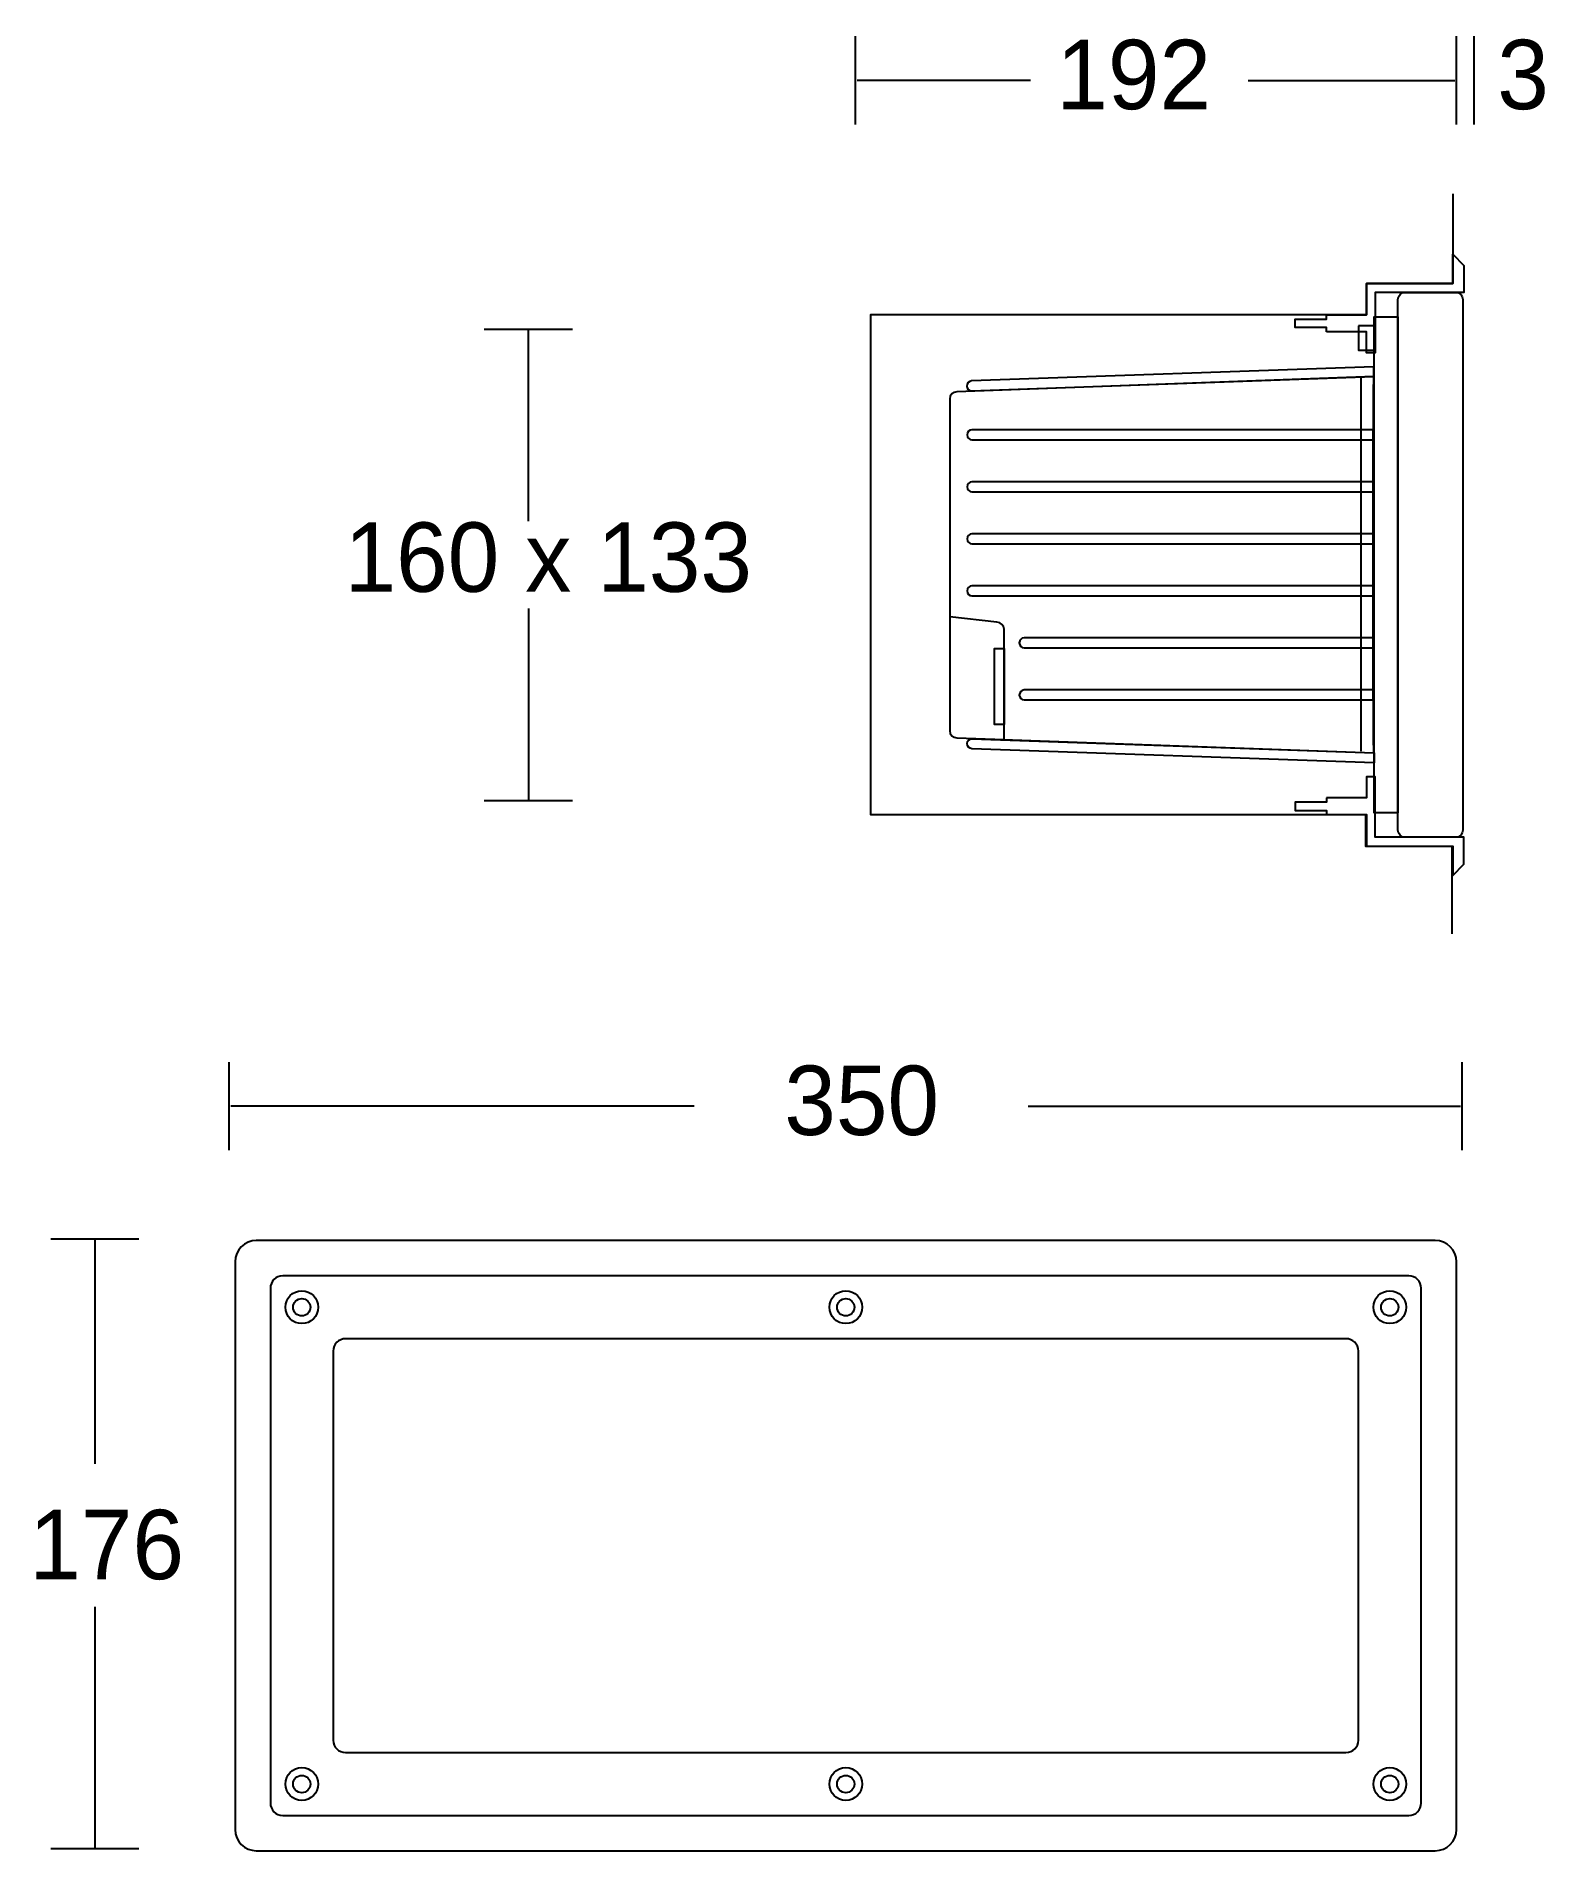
# Model space of a CAD drawing. Extents: x 10 to 185, y 46 to 257.
import ezdxf

# ---------------------------------------------------------------- set-up
doc = ezdxf.new("R2010")
doc.units = 0
doc.layers.add('LIVELLO_1', color=160, linetype='Continuous')
doc.styles.add('STD', font='txt')

# ---------------------------------------------------------------- blocks, each defined once
blk = doc.blocks.new('AI9-BLK1')
at = {"layer": 'LIVELLO_1', "color": 7}
for p, q in [((7.96, 95.14), (7.96, 105.4)), ((77.94, 95.14), (77.94, 105.4)), ((79.97, 95.14), (79.97, 105.4)), ((28.34, 100.27), (8.16, 100.27)), ((53.69, 100.27), (77.74, 100.27)), ((-35.25, 71.32), (-24.99, 71.32)), ((-30.16, 71.36), (-30.16, 48.97)), ((66.79, 65.66), (66.79, 22.2)), ((-30.08, 16.41), (-30.08, 38.8)), ((-24.99, 16.44), (-35.25, 16.44)), ((-64.95, -24.23), (-64.95, -13.97)), ((78.59, -24.23), (78.59, -13.97)), ((-10.82, -19.1), (-64.76, -19.1)), ((28.08, -19.1), (78.4, -19.1)), ((-85.72, -34.53), (-75.46, -34.53)), ((-80.59, -34.53), (-80.59, -60.72)), ((-80.59, -77.38), (-80.59, -105.49)), ((-85.72, -105.49), (-75.46, -105.49))]:
    blk.add_line(p, q, dxfattribs=at)
blk.add_lwpolyline([(77.5, 87.08), (77.5, 76.63), (67.43, 76.63), (67.43, 72.97), (9.72, 72.97), (9.72, 14.83), (67.32, 14.83), (67.32, 11.16), (77.39, 11.16), (77.39, 0.97)], dxfattribs=at)
for points in [[(62.79, 71.01), (62.79, 71.5), (59.14, 71.5), (59.14, 72.47), (62.79, 72.47), (62.79, 72.97), (67.43, 72.97), (67.43, 76.63), (77.5, 76.63), (77.5, 80.04), (78.79, 78.74), (78.79, 75.6), (77.5, 75.6), (68.47, 75.6), (68.47, 68.58), (67.43, 68.58), (67.43, 71.01)], [(71.11, 72.74), (71.11, 15.05), (68.35, 15.05), (68.35, 21.72), (68.35, 66.07), (68.35, 72.74)], [(66.51, 71.71), (66.51, 68.88), (68.35, 68.88), (68.35, 71.71)], [(25.25, 34.17), (25.25, 25.31), (24.14, 25.31), (24.14, 34.17)], [(62.79, 16.78), (62.79, 16.29), (59.14, 16.29), (59.14, 15.32), (62.79, 15.32), (62.79, 14.83), (67.43, 14.83), (67.43, 11.16), (77.5, 11.16), (77.5, 7.75), (78.79, 9.05), (78.79, 12.19), (77.5, 12.19), (68.47, 12.19), (68.47, 19.21), (67.43, 19.21), (67.43, 16.78)]]:
    blk.add_lwpolyline(points, close=True, dxfattribs=at)
for centre, radius in [((-56.5, -42.5), 1.91), ((-56.5, -42.5), 1.01), ((6.83, -42.5), 1.91), ((6.83, -42.5), 1.01), ((70.16, -42.5), 1.91), ((70.16, -42.5), 1.01), ((-56.5, -97.98), 1.91), ((-56.5, -97.98), 1.01), ((6.83, -97.98), 1.91), ((6.83, -97.98), 1.01), ((70.16, -97.98), 1.91), ((70.16, -97.98), 1.01)]:
    blk.add_circle(centre, radius, dxfattribs=at)
for points, knots in [([(71.11, 74.78), (71.11, 74.78), (71.11, 13.01), (71.11, 13.01), (71.11, 12.56), (71.48, 12.19), (71.93, 12.19), (71.93, 12.19), (77.84, 12.19), (77.84, 12.19), (78.29, 12.19), (78.66, 12.56), (78.66, 13.01), (78.66, 13.01), (78.66, 74.78), (78.66, 74.78), (78.66, 75.23), (78.29, 75.6), (77.84, 75.6), (77.84, 75.6), (71.93, 75.6), (71.93, 75.6), (71.48, 75.6), (71.11, 75.23), (71.11, 74.78)], [0, 0, 0, 0, 1, 1, 1, 2, 2, 2, 3, 3, 3, 4, 4, 4, 5, 5, 5, 6, 6, 6, 7, 7, 7, 8, 8, 8, 8]), ([(19.76, 64.02), (19.76, 64.02), (68.31, 65.79), (68.31, 65.79), (68.19, 65.36), (68.19, 22.43), (68.31, 22), (68.31, 22), (19.76, 23.77), (19.76, 23.77), (19.3, 23.77), (18.93, 24.14), (18.93, 24.59), (18.93, 24.59), (18.93, 63.2), (18.93, 63.2), (18.93, 63.65), (19.3, 64.02), (19.76, 64.02)], [0, 0, 0, 0, 1, 1, 1, 2, 2, 2, 3, 3, 3, 4, 4, 4, 5, 5, 5, 6, 6, 6, 6]), ([(68.31, 65.79), (68.31, 65.79), (21.47, 64.15), (21.47, 64.15), (21.17, 64.14), (20.92, 64.38), (20.92, 64.69), (20.92, 65.03), (21.17, 65.28), (21.47, 65.29), (21.47, 65.29), (68.31, 66.93), (68.31, 66.93), (68.31, 66.93), (68.31, 65.79), (68.31, 65.79)], [0, 0, 0, 0, 1, 1, 1, 2, 2, 2, 3, 3, 3, 4, 4, 4, 5, 5, 5, 5]), ([(68.35, 58.45), (68.35, 58.45), (21.51, 58.45), (21.51, 58.45), (21.21, 58.45), (20.96, 58.7), (20.96, 59.01), (20.96, 59.35), (21.21, 59.6), (21.51, 59.6), (21.51, 59.6), (68.35, 59.6), (68.35, 59.6), (68.35, 59.6), (68.35, 58.45), (68.35, 58.45)], [0, 0, 0, 0, 1, 1, 1, 2, 2, 2, 3, 3, 3, 4, 4, 4, 5, 5, 5, 5]), ([(68.35, 58.45), (68.35, 58.45), (21.51, 58.45), (21.51, 58.45), (21.21, 58.45), (20.96, 58.7), (20.96, 59.01), (20.96, 59.35), (21.21, 59.6), (21.51, 59.6), (21.51, 59.6), (68.35, 59.6), (68.35, 59.6), (68.35, 59.6), (68.35, 58.45), (68.35, 58.45)], [0, 0, 0, 0, 1, 1, 1, 2, 2, 2, 3, 3, 3, 4, 4, 4, 5, 5, 5, 5]), ([(68.35, 52.4), (68.35, 52.4), (21.51, 52.4), (21.51, 52.4), (21.21, 52.4), (20.96, 52.65), (20.96, 52.95), (20.96, 53.29), (21.21, 53.54), (21.51, 53.54), (21.51, 53.54), (68.35, 53.54), (68.35, 53.54), (68.35, 53.54), (68.35, 52.4), (68.35, 52.4)], [0, 0, 0, 0, 1, 1, 1, 2, 2, 2, 3, 3, 3, 4, 4, 4, 5, 5, 5, 5]), ([(68.35, 52.4), (68.35, 52.4), (21.51, 52.4), (21.51, 52.4), (21.21, 52.4), (20.96, 52.65), (20.96, 52.95), (20.96, 53.29), (21.21, 53.54), (21.51, 53.54), (21.51, 53.54), (68.35, 53.54), (68.35, 53.54), (68.35, 53.54), (68.35, 52.4), (68.35, 52.4)], [0, 0, 0, 0, 1, 1, 1, 2, 2, 2, 3, 3, 3, 4, 4, 4, 5, 5, 5, 5]), ([(68.35, 46.35), (68.35, 46.35), (21.51, 46.35), (21.51, 46.35), (21.21, 46.35), (20.96, 46.6), (20.96, 46.9), (20.96, 47.24), (21.21, 47.49), (21.51, 47.49), (21.51, 47.49), (68.35, 47.49), (68.35, 47.49), (68.35, 47.49), (68.35, 46.35), (68.35, 46.35)], [0, 0, 0, 0, 1, 1, 1, 2, 2, 2, 3, 3, 3, 4, 4, 4, 5, 5, 5, 5]), ([(68.35, 46.35), (68.35, 46.35), (21.51, 46.35), (21.51, 46.35), (21.21, 46.35), (20.96, 46.6), (20.96, 46.9), (20.96, 47.24), (21.21, 47.49), (21.51, 47.49), (21.51, 47.49), (68.35, 47.49), (68.35, 47.49), (68.35, 47.49), (68.35, 46.35), (68.35, 46.35)], [0, 0, 0, 0, 1, 1, 1, 2, 2, 2, 3, 3, 3, 4, 4, 4, 5, 5, 5, 5]), ([(68.35, 40.3), (68.35, 40.3), (21.51, 40.3), (21.51, 40.3), (21.21, 40.3), (20.96, 40.54), (20.96, 40.85), (20.96, 41.19), (21.21, 41.44), (21.51, 41.44), (21.51, 41.44), (68.35, 41.44), (68.35, 41.44), (68.35, 41.44), (68.35, 40.3), (68.35, 40.3)], [0, 0, 0, 0, 1, 1, 1, 2, 2, 2, 3, 3, 3, 4, 4, 4, 5, 5, 5, 5]), ([(68.35, 40.3), (68.35, 40.3), (21.51, 40.3), (21.51, 40.3), (21.21, 40.3), (20.96, 40.54), (20.96, 40.85), (20.96, 41.19), (21.21, 41.44), (21.51, 41.44), (21.51, 41.44), (68.35, 41.44), (68.35, 41.44), (68.35, 41.44), (68.35, 40.3), (68.35, 40.3)], [0, 0, 0, 0, 1, 1, 1, 2, 2, 2, 3, 3, 3, 4, 4, 4, 5, 5, 5, 5]), ([(25.25, 36.39), (25.25, 36.39), (25.25, 23.57), (25.25, 23.57), (25.25, 23.57), (19.76, 23.77), (19.76, 23.77), (19.3, 23.77), (18.93, 24.14), (18.93, 24.59), (18.93, 24.59), (18.93, 37.85), (18.93, 37.85), (18.93, 37.85), (24.43, 37.21), (24.43, 37.21), (24.88, 37.21), (25.25, 36.84), (25.25, 36.39)], [0, 0, 0, 0, 1, 1, 1, 2, 2, 2, 3, 3, 3, 4, 4, 4, 5, 5, 5, 6, 6, 6, 6]), ([(68.35, 34.24), (68.35, 34.24), (27.58, 34.24), (27.58, 34.24), (27.28, 34.24), (27.03, 34.49), (27.03, 34.8), (27.03, 35.14), (27.28, 35.39), (27.58, 35.39), (27.58, 35.39), (68.35, 35.39), (68.35, 35.39), (68.35, 35.39), (68.35, 34.24), (68.35, 34.24)], [0, 0, 0, 0, 1, 1, 1, 2, 2, 2, 3, 3, 3, 4, 4, 4, 5, 5, 5, 5]), ([(68.35, 34.24), (68.35, 34.24), (27.58, 34.24), (27.58, 34.24), (27.28, 34.24), (27.03, 34.49), (27.03, 34.8), (27.03, 35.14), (27.28, 35.39), (27.58, 35.39), (27.58, 35.39), (68.35, 35.39), (68.35, 35.39), (68.35, 35.39), (68.35, 34.24), (68.35, 34.24)], [0, 0, 0, 0, 1, 1, 1, 2, 2, 2, 3, 3, 3, 4, 4, 4, 5, 5, 5, 5]), ([(68.35, 28.19), (68.35, 28.19), (27.58, 28.19), (27.58, 28.19), (27.28, 28.19), (27.03, 28.44), (27.03, 28.74), (27.03, 29.08), (27.28, 29.33), (27.58, 29.33), (27.58, 29.33), (68.35, 29.33), (68.35, 29.33), (68.35, 29.33), (68.35, 28.19), (68.35, 28.19)], [0, 0, 0, 0, 1, 1, 1, 2, 2, 2, 3, 3, 3, 4, 4, 4, 5, 5, 5, 5]), ([(68.35, 28.19), (68.35, 28.19), (27.58, 28.19), (27.58, 28.19), (27.28, 28.19), (27.03, 28.44), (27.03, 28.74), (27.03, 29.08), (27.28, 29.33), (27.58, 29.33), (27.58, 29.33), (68.35, 29.33), (68.35, 29.33), (68.35, 29.33), (68.35, 28.19), (68.35, 28.19)], [0, 0, 0, 0, 1, 1, 1, 2, 2, 2, 3, 3, 3, 4, 4, 4, 5, 5, 5, 5]), ([(68.35, 22), (68.35, 22), (21.51, 23.64), (21.51, 23.64), (21.21, 23.65), (20.96, 23.41), (20.96, 23.1), (20.96, 22.76), (21.21, 22.51), (21.51, 22.5), (21.51, 22.5), (68.35, 20.86), (68.35, 20.86), (68.35, 20.86), (68.35, 22), (68.35, 22)], [0, 0, 0, 0, 1, 1, 1, 2, 2, 2, 3, 3, 3, 4, 4, 4, 5, 5, 5, 5]), ([(-61.8, -34.74), (-61.8, -34.74), (75.46, -34.74), (75.46, -34.74), (76.82, -34.74), (77.92, -35.84), (77.92, -37.2), (77.92, -37.2), (77.92, -103.28), (77.92, -103.28), (77.92, -104.64), (76.82, -105.74), (75.46, -105.74), (75.46, -105.74), (-61.8, -105.74), (-61.8, -105.74), (-63.16, -105.74), (-64.26, -104.64), (-64.26, -103.28), (-64.26, -103.28), (-64.26, -37.2), (-64.26, -37.2), (-64.26, -35.84), (-63.16, -34.74), (-61.8, -34.74)], [0, 0, 0, 0, 1, 1, 1, 2, 2, 2, 3, 3, 3, 4, 4, 4, 5, 5, 5, 6, 6, 6, 7, 7, 7, 8, 8, 8, 8]), ([(-60.16, -40.29), (-60.16, -39.49), (-59.51, -38.84), (-58.72, -38.84), (-58.72, -38.84), (72.37, -38.84), (72.37, -38.84), (73.17, -38.84), (73.82, -39.49), (73.82, -40.29), (73.82, -40.29), (73.82, -100.19), (73.82, -100.19), (73.82, -100.99), (73.17, -101.64), (72.37, -101.64), (72.37, -101.64), (-58.72, -101.64), (-58.72, -101.64), (-59.51, -101.64), (-60.16, -100.99), (-60.16, -100.19), (-60.16, -100.19), (-60.16, -40.29), (-60.16, -40.29)], [0, 0, 0, 0, 1, 1, 1, 2, 2, 2, 3, 3, 3, 4, 4, 4, 5, 5, 5, 6, 6, 6, 7, 7, 7, 8, 8, 8, 8]), ([(-52.85, -47.6), (-52.85, -46.8), (-52.2, -46.16), (-51.4, -46.16), (-51.4, -46.16), (65.06, -46.16), (65.06, -46.16), (65.86, -46.16), (66.5, -46.8), (66.5, -47.6), (66.5, -47.6), (66.5, -92.88), (66.5, -92.88), (66.5, -93.68), (65.86, -94.32), (65.06, -94.32), (65.06, -94.32), (-51.4, -94.32), (-51.4, -94.32), (-52.2, -94.32), (-52.85, -93.68), (-52.85, -92.88), (-52.85, -92.88), (-52.85, -47.6), (-52.85, -47.6)], [0, 0, 0, 0, 1, 1, 1, 2, 2, 2, 3, 3, 3, 4, 4, 4, 5, 5, 5, 6, 6, 6, 7, 7, 7, 8, 8, 8, 8])]:
    blk.add_open_spline(points, degree=3, knots=knots, dxfattribs=at)
at = {"layer": 'LIVELLO_1', "color": 7, "char_height": 8.0764, "attachment_point": 1, "style": 'STD'}
for s, insert in [('\\fMyriad Roman|b0|i0;\\H8.0764;\\C7;192', (31.34, 104.99)), ('\\fMyriad Roman|b0|i0;\\H8.0764;\\C7;3', (82.67, 104.99)), ('\\fMyriad Roman|b0|i0;\\H8.0764;\\C7;160 x 133', (-51.53, 48.83)), ('\\fMyriad Roman|b0|i0;\\H8.0764;\\C7;350', (-0.33, -14.38)), ('\\fMyriad Roman|b0|i0;\\H8.0764;\\C7;176', (-88.23, -66.07))]:
    blk.add_mtext(s, dxfattribs=dict(at, insert=insert))

msp = doc.modelspace()

# ---------------------------------------------------------------- block references
at = {"layer": 'LIVELLO_1', "color": 7}
msp.add_blockref('AI9-BLK1', (97.006137, 151.360184), dxfattribs=at)

doc.saveas('drawing.dxf')
